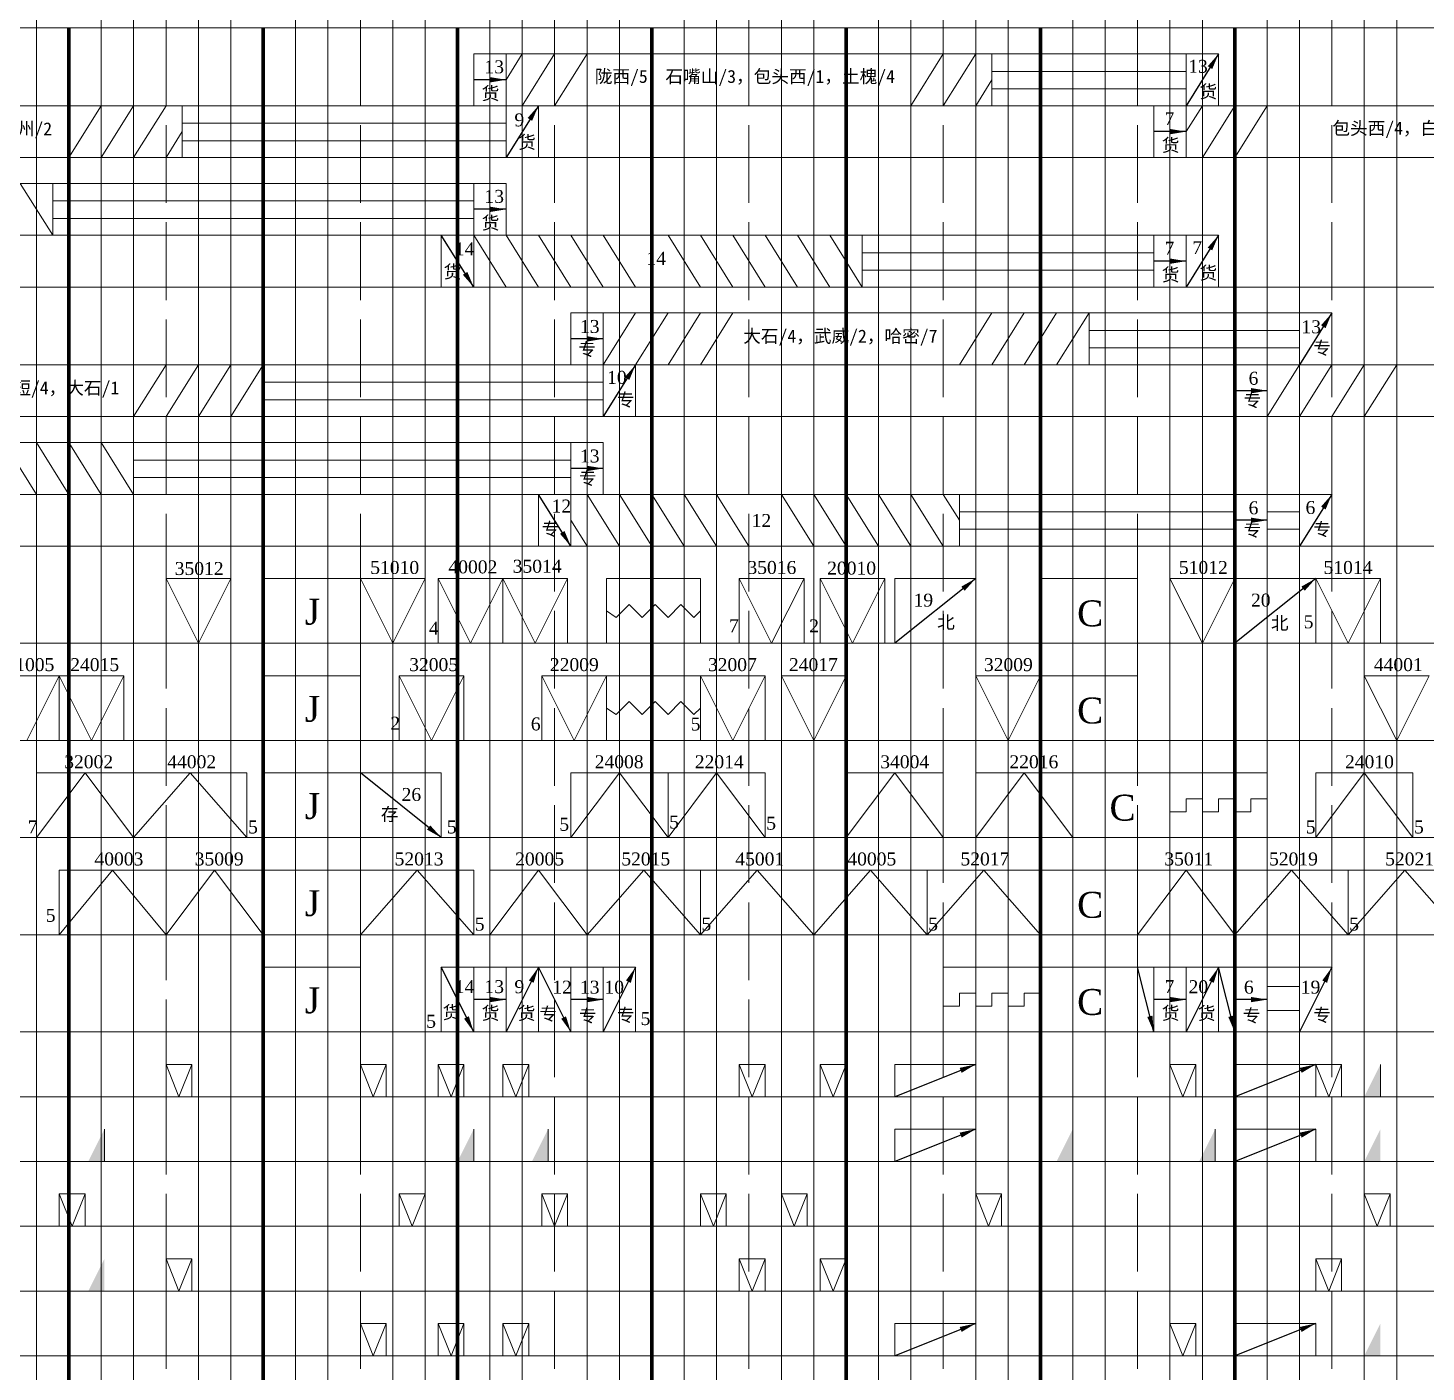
# Model space of a CAD drawing. Header units: millimetres. Extents: x 115 to 1075, y -349 to 784.
# Drawn here: x 618.7 to 834.5, y -141.5 to 66 of the extents above; entities that cross this region are included whole.
import ezdxf

# ---------------------------------------------------------------- set-up
doc = ezdxf.new("R2010")
doc.units = ezdxf.units.MM
doc.linetypes.add('ACAD_ISO02W100', pattern=[15, 12, -3])
for name, color, linetype, lineweight in [('十分格1', 3, 'Continuous', 20), ('十分格2', 3, 'ACAD_ISO02W100', 20), ('小时格1', 3, 'Continuous', 100), ('小时格2', 3, 'Continuous', 80)]:
    doc.layers.add(name, color=color, linetype=linetype, lineweight=lineweight)
doc.layers.add('文字', color=3, linetype='Continuous')
doc.dimstyles.new('ISO-25', dxfattribs={"dimtxt": 2.5, "dimasz": 2.5, "dimexe": 1.25, "dimexo": 0.625, "dimtad": 1, "dimdsep": 46, "dimtxsty": 'Standard', "dimcen": 2.5, "dimadec": 0, "dimazin": 0, "dimtfac": 1, "dimtmove": 0, "dimatfit": 3, "dimfxl": 1, "dimarcsym": 0})

msp = doc.modelspace()

# ---------------------------------------------------------------- hatches: boundary and pattern name
at = {"layer": '十分格2', "linetype": 'ByBlock'}
for points in [[(827.5, -99), (827.5, -94), (825, -99)], [(630.5, -109), (630.5, -104), (628, -109)], [(687.5, -109), (687.5, -104), (685, -109)], [(699, -109), (699, -104), (696.5, -109)], [(780, -109), (780, -104), (777.5, -109)], [(802, -109), (802, -104), (799.5, -109)], [(827.5, -109), (827.5, -104), (825, -109)], [(630.5, -129), (630.5, -124), (628, -129)], [(827.5, -139), (827.5, -134), (825, -139)]]:
    msp.add_hatch(color=0, dxfattribs=at).paths.add_polyline_path(points)

# ---------------------------------------------------------------- linework, layer by layer
at = {"layer": '十分格1'}
for p, q in [((620, 66), (620, 686)), ((630, 66), (630, 686)), ((635, 686), (635, 66)), ((645, 66), (645, 686)), ((650, 686), (650, 66)), ((660, 686), (660, 66)), ((665, 66), (665, 686)), ((675, 686), (675, 66)), ((680, 66), (680, 686)), ((690, 66), (690, 686)), ((695, 686), (695, 66)), ((705, 66), (705, 686)), ((710, 686), (710, 66)), ((720, 686), (720, 66)), ((725, 66), (725, 686)), ((735, 686), (735, 66)), ((740, 66), (740, 686)), ((750, 66), (750, 686)), ((755, 686), (755, 66)), ((765, 66), (765, 686)), ((770, 686), (770, 66)), ((780, 686), (780, 66)), ((785, 66), (785, 686)), ((795, 686), (795, 66)), ((800, 66), (800, 686)), ((810, 66), (810, 686)), ((815, 686), (815, 66)), ((825, 66), (825, 686)), ((830, 686), (830, 66)), ((620, 66), (620, -319)), ((630, 66), (630, -319)), ((635, 66), (635, -319)), ((645, 66), (645, -319)), ((650, 66), (650, -319)), ((660, 66), (660, -319)), ((665, 66), (665, -319)), ((675, 66), (675, -319)), ((680, 66), (680, -319)), ((690, 66), (690, -319)), ((695, 66), (695, -319)), ((705, 66), (705, -319)), ((710, 66), (710, -319)), ((720, 66), (720, -319)), ((725, 66), (725, -319)), ((735, 66), (735, -319)), ((740, 66), (740, -319)), ((750, 66), (750, -319)), ((755, 66), (755, -319)), ((765, 66), (765, -319)), ((770, 66), (770, -319)), ((780, 66), (780, -319)), ((785, 66), (785, -319)), ((795, 66), (795, -319)), ((800, 66), (800, -319)), ((810, 66), (810, -319)), ((815, 66), (815, -319)), ((825, 66), (825, -319)), ((830, 66), (830, -319))]:
    msp.add_line(p, q, dxfattribs=at)
at = {"layer": '十分格2'}
for p, q in [((640, 686), (640, 66)), ((670, 686), (670, 66)), ((700, 66), (700, 686)), ((730, 66), (730, 686)), ((760, 66), (760, 686)), ((790, 66), (790, 686)), ((820, 66), (820, 686)), ((640, 66), (640, -319)), ((670, 66), (670, -319)), ((700, 66), (700, -319)), ((730, 66), (730, -319)), ((760, 66), (760, -319)), ((790, 66), (790, -319)), ((820, 66), (820, -319)), ((760, 36), (760, -349))]:
    msp.add_line(p, q, dxfattribs=at)
at = {"layer": '十分格2', "color": 0, "linetype": 'ByBlock'}
for p, q in [((115, 66), (955, 66)), ((687.5, 54), (687.5, 62)), ((687.5, 62), (692.5, 62)), ((692.5, 62), (692.5, 54)), ((692.5, 62), (767.5, 62)), ((692.5, 58), (695, 62)), ((695, 54), (700, 62)), ((700, 54), (705, 62)), ((755, 54), (760, 62)), ((760, 54), (765, 62)), ((767.5, 62), (767.5, 54)), ((797.5, 62), (767.5, 62)), ((802.5, 62), (797.5, 62)), ((797.5, 62), (797.5, 54)), ((802.5, 54), (802.5, 62)), ((767.5, 56.6), (767.5, 59.3)), ((767.5, 59.3), (797.5, 59.3)), ((765, 54), (767.5, 58)), ((767.5, 54), (767.5, 56.6)), ((767.5, 56.6), (797.5, 56.6)), ((567.5, 54), (642.5, 54)), ((625, 46), (630, 54)), ((630, 46), (635, 54)), ((635, 46), (640, 54)), ((642.5, 54), (642.5, 46)), ((642.5, 54), (692.5, 54)), ((692.5, 54), (692.5, 46)), ((692.5, 54), (697.5, 54)), ((697.5, 54), (697.5, 46)), ((767.5, 54), (697.5, 54)), ((767.5, 54), (802.5, 54)), ((792.5, 46), (792.5, 54)), ((797.5, 46), (797.5, 54)), ((797.5, 54), (872.5, 54)), ((797.5, 50), (800, 54)), ((800, 46), (805, 54)), ((805, 46), (810, 54)), ((640, 46), (642.5, 50)), ((642.5, 48.6), (642.5, 51.3)), ((642.5, 51.3), (692.5, 51.3)), ((642.5, 46), (642.5, 48.6)), ((642.5, 48.6), (692.5, 48.6)), ((235, 46), (955, 46)), ((562.5, 42), (622.5, 42)), ((617.5, 42), (622.5, 34)), ((622.5, 42), (622.5, 34)), ((622.5, 42), (687.5, 42)), ((687.5, 42), (687.5, 34)), ((692.5, 42), (687.5, 42)), ((692.5, 34), (692.5, 42)), ((622.5, 36.6), (622.5, 39.3)), ((622.5, 39.3), (687.5, 39.3)), ((622.5, 34), (622.5, 36.6)), ((622.5, 36.6), (687.5, 36.6)), ((622.5, 34), (562.5, 34)), ((622.5, 34), (682.5, 34)), ((682.5, 34), (687.5, 34)), ((682.5, 34), (682.5, 26)), ((687.5, 34), (687.5, 26)), ((687.5, 34), (692.5, 34)), ((687.5, 34), (747.5, 34)), ((687.5, 34), (692.5, 26)), ((692.5, 34), (697.5, 26)), ((697.5, 34), (702.5, 26)), ((702.5, 34), (707.5, 26)), ((707.5, 34), (712.5, 26)), ((717.5, 34), (722.5, 26)), ((722.5, 34), (727.5, 26)), ((727.5, 34), (732.5, 26)), ((732.5, 34), (737.5, 26)), ((737.5, 34), (742.5, 26)), ((742.5, 34), (747.5, 26)), ((747.5, 34), (747.5, 26)), ((747.5, 34), (792.5, 34)), ((792.5, 34), (797.5, 34)), ((792.5, 34), (792.5, 26)), ((797.5, 34), (797.5, 26)), ((797.5, 34), (802.5, 34)), ((802.5, 34), (802.5, 26)), ((747.5, 28.6), (747.5, 31.3)), ((747.5, 31.3), (792.5, 31.3)), ((747.5, 26), (747.5, 28.6)), ((747.5, 28.6), (792.5, 28.6)), ((235, 26), (955, 26)), ((702.5, 14), (702.5, 22)), ((702.5, 22), (707.5, 22)), ((707.5, 22), (707.5, 14)), ((707.5, 22), (782.5, 22)), ((707.5, 14), (712.5, 22)), ((712.5, 14), (717.5, 22)), ((717.5, 14), (722.5, 22)), ((722.5, 14), (727.5, 22)), ((762.5, 14), (767.5, 22)), ((767.5, 14), (772.5, 22)), ((772.5, 14), (777.5, 22)), ((777.5, 14), (782.5, 22)), ((782.5, 22), (782.5, 14)), ((820, 22), (782.5, 22)), ((815, 22), (815, 14)), ((820, 14), (820, 22)), ((782.5, 16.6), (782.5, 19.3)), ((782.5, 19.3), (815, 19.3)), ((782.5, 14), (782.5, 16.6)), ((782.5, 16.6), (815, 16.6)), ((580, 14), (655, 14)), ((635, 6), (640, 14)), ((640, 6), (645, 14)), ((645, 6), (650, 14)), ((650, 6), (655, 14)), ((655, 14), (655, 6)), ((655, 14), (702.5, 14)), ((707.5, 14), (702.5, 14)), ((707.5, 14), (712.5, 14)), ((707.5, 14), (707.5, 6)), ((712.5, 14), (712.5, 6)), ((782.5, 14), (712.5, 14)), ((782.5, 14), (815, 14)), ((805, 6), (805, 14)), ((810, 14), (810, 6)), ((810, 14), (885, 14)), ((810, 6), (815, 14)), ((815, 14), (820, 14)), ((815, 6), (820, 14)), ((820, 6), (825, 14)), ((825, 6), (830, 14)), ((655, 8.6), (655, 11.3)), ((655, 11.3), (707.5, 11.3)), ((655, 6), (655, 8.6)), ((655, 8.6), (707.5, 8.6)), ((205, 6), (955, 6)), ((575, 2), (635, 2)), ((615, 2), (620, -6)), ((620, 2), (625, -6)), ((625, 2), (630, -6)), ((630, 2), (635, -6)), ((635, 2), (635, -6)), ((635, 2), (702.5, 2)), ((702.5, 2), (702.5, -6)), ((702.5, 2), (707.5, 2)), ((707.5, 2), (707.5, -6)), ((635, -3.4), (635, -0.7)), ((635, -0.7), (702.5, -0.7)), ((635, -6), (635, -3.4)), ((635, -3.4), (702.5, -3.4)), ((635, -6), (580, -6)), ((635, -6), (697.5, -6)), ((697.5, -14), (697.5, -6)), ((697.5, -6), (702.5, -6)), ((702.5, -6), (702.5, -14)), ((707.5, -6), (702.5, -6)), ((702.5, -6), (762.5, -6)), ((705, -6), (710, -14)), ((710, -6), (715, -14)), ((715, -6), (720, -14)), ((720, -6), (725, -14)), ((725, -6), (730, -14)), ((735, -6), (740, -14)), ((740, -6), (745, -14)), ((745, -6), (750, -14)), ((750, -6), (755, -14)), ((755, -6), (760, -14)), ((760, -6), (762.5, -10)), ((762.5, -6), (762.5, -14)), ((762.5, -6), (805, -6)), ((805, -6), (805, -14)), ((805, -6), (810, -6)), ((810, -6), (810, -14)), ((810, -6), (815, -6)), ((815, -6), (815, -14)), ((815, -6), (820, -6)), ((820, -6), (820, -14)), ((702.5, -10), (705, -14)), ((762.5, -11.4), (762.5, -8.7)), ((762.5, -8.7), (805, -8.7)), ((810, -11.4), (810, -8.7)), ((810, -8.7), (815, -8.7)), ((762.5, -14), (762.5, -11.4)), ((762.5, -11.4), (805, -11.4)), ((810, -14), (810, -11.4)), ((810, -11.4), (815, -11.4)), ((115, -14), (955, -14)), ((640, -29), (640, -19)), ((640, -19), (645, -29)), ((640, -19), (650, -19)), ((645, -29), (650, -19)), ((650, -19), (650, -29)), ((655, -29), (655, -19)), ((655, -19), (670, -19)), ((670, -29), (670, -19)), ((670, -19), (675, -29)), ((670, -19), (680, -19)), ((675, -29), (680, -19)), ((680, -19), (680, -29)), ((682, -29), (682, -19)), ((682, -19), (687, -29)), ((682, -19), (692, -19)), ((687, -29), (692, -19)), ((692, -19), (692, -29)), ((692, -19), (697, -29)), ((692, -19), (702, -19)), ((697, -29), (702, -19)), ((702, -19), (702, -29)), ((708, -29), (708, -19)), ((708, -19), (722.5, -19)), ((722.5, -29), (722.5, -19)), ((728.5, -29), (728.5, -19)), ((728.5, -19), (733.5, -29)), ((728.5, -19), (738.5, -19)), ((733.5, -29), (738.5, -19)), ((738.5, -19), (738.5, -29)), ((741, -29), (741, -19)), ((741, -19), (746, -29)), ((741, -19), (751, -19)), ((746, -29), (751, -19)), ((751, -19), (751, -29)), ((752.5, -29), (752.5, -19)), ((752.5, -19), (765, -19)), ((765, -19), (765, -29)), ((775, -29), (775, -19)), ((775, -19), (790, -19)), ((790, -19), (790, -29)), ((795, -29), (795, -19)), ((795, -19), (800, -29)), ((795, -19), (805, -19)), ((800, -29), (805, -19)), ((805, -29), (805, -19)), ((805, -19), (817.5, -19)), ((817.5, -19), (817.5, -29)), ((817.5, -19), (822.5, -29)), ((817.5, -19), (827.5, -19)), ((822.5, -29), (827.5, -19)), ((827.5, -19), (827.5, -29)), ((709.5, -25), (711.5, -23)), ((711.5, -23), (713.5, -25)), ((713.5, -25), (715.5, -23)), ((715.5, -23), (717.5, -25)), ((717.5, -25), (719.5, -23)), ((719.5, -23), (721.5, -25)), ((708, -24), (709.5, -25)), ((721.5, -25), (722.5, -24)), ((205, -29), (955, -29)), ((723, -29), (723, -29)), ((613.5, -34), (623.5, -34)), ((618.5, -44), (623.5, -34)), ((623.5, -34), (623.5, -44)), ((623.5, -34), (628.5, -44)), ((623.5, -34), (633.5, -34)), ((628.5, -44), (633.5, -34)), ((633.5, -34), (633.5, -44)), ((655, -44), (655, -34)), ((655, -34), (670, -34)), ((670, -44), (670, -34)), ((676, -44), (676, -34)), ((676, -34), (681, -44)), ((676, -34), (686, -34)), ((681, -44), (686, -34)), ((686, -34), (686, -44)), ((698, -44), (698, -34)), ((698, -34), (703, -44)), ((698, -34), (708, -34)), ((703, -44), (708, -34)), ((708, -34), (708, -44)), ((708, -34), (722.5, -34)), ((722.5, -44), (722.5, -34)), ((722.5, -34), (727.5, -44)), ((722.5, -34), (732.5, -34)), ((727.5, -44), (732.5, -34)), ((732.5, -34), (732.5, -44)), ((735, -44), (735, -34)), ((735, -34), (740, -44)), ((735, -34), (745, -34)), ((740, -44), (745, -34)), ((745, -34), (745, -44)), ((765, -44), (765, -34)), ((765, -34), (770, -44)), ((765, -34), (775, -34)), ((770, -44), (775, -34)), ((775, -34), (775, -44)), ((775, -34), (790, -34)), ((790, -34), (790, -44)), ((825, -44), (825, -34)), ((825, -34), (830, -44)), ((825, -34), (835, -34)), ((830, -44), (835, -34)), ((709.5, -40), (711.5, -38)), ((711.5, -38), (713.5, -40)), ((713.5, -40), (715.5, -38)), ((715.5, -38), (717.5, -40)), ((717.5, -40), (719.5, -38)), ((719.5, -38), (721.5, -40)), ((708, -39), (709.5, -40)), ((721.5, -40), (722.5, -39)), ((205, -44), (955, -44)), ((620, -59), (620, -49)), ((620, -59), (627.5, -49)), ((620, -49), (635, -49)), ((627.5, -49), (635, -59)), ((635, -49), (635, -59)), ((635, -49), (652.5, -49)), ((635, -59), (643.75, -49)), ((643.75, -49), (652.5, -59)), ((652.5, -49), (652.5, -59)), ((655, -59), (655, -49)), ((655, -49), (670, -49)), ((670, -59), (670, -49)), ((670, -49), (682.5, -49)), ((670, -59), (670, -49)), ((682.5, -49), (682.5, -59)), ((702.5, -59), (702.5, -49)), ((702.5, -49), (717.5, -49)), ((702.5, -59), (710, -49)), ((710, -49), (717.5, -59)), ((717.5, -49), (717.5, -59)), ((717.5, -49), (732.5, -49)), ((717.5, -59), (725, -49)), ((725, -49), (732.5, -59)), ((732.5, -49), (732.5, -59)), ((745, -59), (745, -49)), ((745, -49), (760, -49)), ((745, -59), (752.5, -49)), ((752.5, -49), (760, -59)), ((760, -49), (760, -59)), ((765, -59), (765, -49)), ((765, -49), (780, -49)), ((765, -59), (772.5, -49)), ((772.5, -49), (780, -59)), ((780, -49), (780, -59)), ((780, -49), (795, -49)), ((795, -49), (795, -59)), ((795, -49), (810, -49)), ((810, -49), (810, -59)), ((817.5, -59), (817.5, -49)), ((817.5, -49), (832.5, -49)), ((817.5, -59), (825, -49)), ((825, -49), (832.5, -59)), ((832.5, -49), (832.5, -59)), ((797.5, -55), (797.5, -53)), ((797.5, -53), (800, -53)), ((800, -53), (800, -55)), ((802.5, -55), (802.5, -53)), ((802.5, -53), (805, -53)), ((805, -53), (805, -55)), ((807.5, -55), (807.5, -53)), ((807.5, -53), (810, -53)), ((795, -55), (797.5, -55)), ((800, -55), (802.5, -55)), ((805, -55), (807.5, -55)), ((205, -59), (955, -59)), ((623.5, -74), (623.5, -64)), ((623.5, -64), (640, -64)), ((623.5, -74), (631.75, -64)), ((631.75, -64), (640, -74)), ((640, -64), (640, -74)), ((640, -64), (655, -64)), ((640, -74), (647.5, -64)), ((647.5, -64), (655, -74)), ((655, -64), (655, -74)), ((655, -64), (670, -64)), ((670, -74), (670, -64)), ((670, -64), (687.5, -64)), ((670, -74), (678.75, -64)), ((670, -74), (670, -64)), ((678.75, -64), (687.5, -74)), ((687.5, -64), (687.5, -74)), ((690, -74), (690, -64)), ((690, -64), (705, -64)), ((690, -74), (697.5, -64)), ((697.5, -64), (705, -74)), ((705, -64), (705, -74)), ((705, -64), (722.5, -64)), ((705, -74), (713.75, -64)), ((713.75, -64), (722.5, -74)), ((722.5, -64), (722.5, -74)), ((722.5, -64), (740, -64)), ((722.5, -74), (731.25, -64)), ((731.25, -64), (740, -74)), ((740, -64), (740, -74)), ((740, -74), (748.75, -64)), ((740, -64), (757.5, -64)), ((748.75, -64), (757.5, -74)), ((757.5, -64), (757.5, -74)), ((757.5, -64), (775, -64)), ((757.5, -74), (766.25, -64)), ((766.25, -64), (775, -74)), ((775, -64), (775, -74)), ((775, -64), (790, -64)), ((790, -74), (790, -64)), ((790, -64), (805, -64)), ((790, -74), (797.5, -64)), ((790, -64), (790, -74)), ((797.5, -64), (805, -74)), ((805, -64), (805, -74)), ((805, -64), (822.5, -64)), ((805, -74), (813.75, -64)), ((813.75, -64), (822.5, -74)), ((822.5, -64), (822.5, -74)), ((822.5, -74), (831.25, -64)), ((822.5, -64), (840, -64)), ((831.25, -64), (840, -74)), ((205, -74), (955, -74)), ((655, -89), (655, -79)), ((655, -79), (670, -79)), ((670, -89), (670, -79)), ((682.5, -89), (682.5, -79)), ((682.5, -79), (685, -79)), ((685, -79), (687.5, -79)), ((687.5, -79), (687.5, -89)), ((687.5, -79), (692.5, -79)), ((692.5, -79), (692.5, -89)), ((692.5, -79), (697.5, -79)), ((697.5, -79), (697.5, -89)), ((697.5, -79), (702.5, -79)), ((702.5, -79), (702.5, -89)), ((702.5, -79), (707.5, -79)), ((707.5, -79), (707.5, -89)), ((707.5, -79), (712.5, -79)), ((712.5, -79), (712.5, -89)), ((775, -79), (760, -79)), ((760, -79), (760, -89)), ((775, -89), (775, -79)), ((775, -79), (790, -79)), ((790, -79), (790, -89)), ((790, -79), (792.5, -79)), ((792.5, -79), (792.5, -89)), ((792.5, -79), (797.5, -79)), ((797.5, -79), (797.5, -89)), ((797.5, -79), (802.5, -79)), ((802.5, -79), (802.5, -89)), ((802.5, -79), (805, -79)), ((805, -79), (805, -89)), ((805, -79), (810, -79)), ((810, -79), (810, -89)), ((810, -79), (815, -79)), ((815, -79), (815, -89)), ((815, -79), (820, -79)), ((820, -79), (820, -89)), ((810, -85.7), (810, -82)), ((810, -82), (815, -82)), ((762.5, -85), (762.5, -83)), ((762.5, -83), (765, -83)), ((765, -83), (765, -85)), ((767.5, -85), (767.5, -83)), ((767.5, -83), (770, -83)), ((770, -83), (770, -85)), ((772.5, -85), (772.5, -83)), ((772.5, -83), (775, -83)), ((810, -85.7), (810, -84)), ((760, -89), (760, -85)), ((760, -85), (762.5, -85)), ((765, -85), (767.5, -85)), ((770, -85), (772.5, -85)), ((810, -89), (810, -85.7)), ((810, -85.7), (815, -85.7)), ((810, -89), (810, -87.4)), ((115, -89), (955, -89)), ((640, -99), (640, -94)), ((644, -94), (640, -94)), ((640, -94), (642, -99)), ((640, -99), (640, -94)), ((642, -99), (644, -94)), ((644, -99), (644, -94)), ((670, -99), (670, -94)), ((670, -94), (674, -94)), ((670, -94), (672, -99)), ((670, -99), (670, -94)), ((672, -99), (674, -94)), ((674, -94), (674, -99)), ((682, -99), (682, -94)), ((682, -94), (686, -94)), ((682, -99), (682, -94)), ((682, -94), (684, -99)), ((684, -99), (686, -94)), ((686, -94), (686, -99)), ((692, -99), (692, -94)), ((696, -94), (692, -94)), ((692, -94), (694, -99)), ((692, -94), (692, -99)), ((694, -99), (696, -94)), ((696, -99), (696, -94)), ((728.5, -99), (728.5, -94)), ((728.5, -94), (732.5, -94)), ((728.5, -94), (730.5, -99)), ((728.5, -99), (728.5, -94)), ((730.5, -99), (732.5, -94)), ((732.5, -94), (732.5, -99)), ((741, -99), (741, -94)), ((741, -94), (745, -94)), ((741, -94), (743, -99)), ((741, -94), (741, -99)), ((743, -99), (745, -94)), ((745, -94), (745, -99)), ((752.5, -99), (752.5, -94)), ((752.5, -94), (765, -94)), ((765, -94), (765, -99)), ((795, -99), (795, -94)), ((795, -94), (799, -94)), ((795, -94), (797, -99)), ((795, -99), (795, -94)), ((797, -99), (799, -94)), ((799, -94), (799, -99)), ((805, -99), (805, -94)), ((805, -99), (805, -94)), ((805, -94), (817.5, -94)), ((817.5, -94), (817.5, -99)), ((817.5, -99), (817.5, -94)), ((821.5, -94), (817.5, -94)), ((817.5, -94), (819.5, -99)), ((817.5, -99), (817.5, -94)), ((819.5, -99), (821.5, -94)), ((821.5, -99), (821.5, -94)), ((827.5, -99), (827.5, -94)), ((205, -99), (955, -99)), ((630.5, -109), (630.5, -104)), ((687.5, -109), (687.5, -104)), ((699, -109), (699, -104)), ((752.5, -109), (752.5, -104)), ((752.5, -104), (765, -104)), ((765, -104), (765, -109)), ((780, -109), (780, -104)), ((802, -109), (802, -104)), ((805, -104), (817.5, -104)), ((805, -109), (805, -104)), ((817.5, -104), (817.5, -109)), ((205, -109), (955, -109)), ((623.5, -119), (623.5, -114)), ((623.5, -114), (627.5, -114)), ((623.5, -114), (625.5, -119)), ((623.5, -119), (623.5, -114)), ((625.5, -119), (627.5, -114)), ((627.5, -114), (627.5, -119)), ((676, -119), (676, -114)), ((676, -114), (680, -114)), ((676, -119), (676, -114)), ((676, -114), (678, -119)), ((678, -119), (680, -114)), ((680, -114), (680, -119)), ((698, -119), (698, -114)), ((698, -114), (702, -114)), ((698, -114), (700, -119)), ((698, -119), (698, -114)), ((700, -119), (702, -114)), ((702, -114), (702, -119)), ((722.5, -119), (722.5, -114)), ((722.5, -114), (726.5, -114)), ((722.5, -114), (724.5, -119)), ((722.5, -119), (722.5, -114)), ((724.5, -119), (726.5, -114)), ((726.5, -114), (726.5, -119)), ((735, -119), (735, -114)), ((735, -114), (739, -114)), ((735, -114), (737, -119)), ((735, -119), (735, -114)), ((737, -119), (739, -114)), ((739, -114), (739, -119)), ((765, -119), (765, -114)), ((765, -114), (769, -114)), ((765, -114), (767, -119)), ((765, -119), (765, -114)), ((767, -119), (769, -114)), ((769, -114), (769, -119)), ((825, -119), (825, -114)), ((825, -114), (829, -114)), ((825, -114), (825, -119)), ((825, -114), (827, -119)), ((827, -119), (829, -114)), ((829, -114), (829, -119)), ((205, -119), (955, -119)), ((644, -124), (640, -124)), ((640, -124), (642, -129)), ((640, -129), (640, -124)), ((644, -124), (642, -129)), ((644, -129), (644, -124)), ((728.5, -124), (732.5, -124)), ((728.5, -124), (730.5, -129)), ((728.5, -129), (728.5, -124)), ((730.5, -129), (732.5, -124)), ((732.5, -124), (732.5, -129)), ((741, -124), (745, -124)), ((741, -124), (743, -129)), ((741, -124), (741, -129)), ((743, -129), (745, -124)), ((745, -124), (745, -129)), ((821.5, -124), (817.5, -124)), ((817.5, -124), (819.5, -129)), ((817.5, -129), (817.5, -124)), ((819.5, -129), (821.5, -124)), ((821.5, -129), (821.5, -124)), ((205, -129), (955, -129)), ((670, -134), (674, -134)), ((670, -134), (672, -139)), ((670, -139), (670, -134)), ((672, -139), (674, -134)), ((674, -134), (674, -139)), ((682, -134), (686, -134)), ((682, -134), (684, -139)), ((682, -139), (682, -134)), ((684, -139), (686, -134)), ((686, -134), (686, -139)), ((696, -134), (692, -134)), ((692, -134), (694, -139)), ((692, -139), (692, -134)), ((694, -139), (696, -134)), ((696, -139), (696, -134)), ((752.5, -139), (752.5, -134)), ((752.5, -134), (765, -134)), ((765, -134), (765, -139)), ((795, -134), (799, -134)), ((795, -134), (797, -139)), ((795, -139), (795, -134)), ((797, -139), (799, -134)), ((799, -134), (799, -139)), ((805, -139), (805, -134)), ((805, -134), (817.5, -134)), ((817.5, -134), (817.5, -139)), ((205, -139), (955, -139))]:
    msp.add_line(p, q, dxfattribs=at)
at = {"layer": '小时格1'}
msp.add_line((775, 66), (775, -319), dxfattribs=at)
at = {"layer": '小时格2'}
for p, q in [((625, 66), (625, -319)), ((655, 66), (655, -319)), ((685, 66), (685, -319)), ((715, 66), (715, -319)), ((745, 66), (745, -319)), ((775, 66), (775, 29.44)), ((805, 66), (805, -319))]:
    msp.add_line(p, q, dxfattribs=at)

# ---------------------------------------------------------------- texts
at = {"layer": '文字', "attachment_point": 1}
for s, insert, char_height, width in [('\\pt14;{\\fTimes New Roman|b0|i0|c0|p18;\\C0;13}', (689.16, 61), 2, 3.0872), ('\\pt14;{\\fTimes New Roman|b0|i0|c0|p18;\\C0;13}', (797.81, 61.08), 2, 4.1155), ('\\pt14;{\\fSimSun|b0|i0|c134|p2;\\C0;陇西/5，石嘴山/3，包头西/1，土槐/4}', (706.19, 59.52), 2, 52.9956), ('\\pt14;{\\fSimSun|b0|i0|c134|p2;\\C0;货}', (688.73, 56.91), 2, 1.9356), ('\\pt14;{\\fSimSun|b0|i0|c134|p2;\\C0;货}', (799.55, 57.18), 2, 1.9356), ('\\pt14;{\\fTimes New Roman|b0|i0|c0|p18;\\C0;9}', (693.79, 52.81), 2, 3.0872), ('\\pt14;{\\fTimes New Roman|b0|i0|c0|p18;\\C0;7}', (794.16, 53), 2, 3.0872), ('\\pt14;{\\fSimSun|b0|i0|c134|p2;\\C0;包头西/4，白市/2，白远/1}', (820.06, 51.52), 2, 52.9956), ('\\pt14;{\\fSimSun|b0|i0|c134|p2;\\C0;桑陇/2，社福/5，郑州/2}', (592.42, 51.43), 2, 33.1), ('\\pt14;{\\fSimSun|b0|i0|c134|p2;\\C0;货}', (694.36, 49.37), 2, 1.9356), ('\\pt14;{\\fSimSun|b0|i0|c134|p2;\\C0;货}', (793.73, 48.91), 2, 1.9356), ('\\pt14;{\\fTimes New Roman|b0|i0|c0|p18;\\C0;13}', (689.16, 41), 2, 3.0872), ('\\pt14;{\\fSimSun|b0|i0|c134|p2;\\C0;货}', (688.73, 36.91), 2, 1.9356), ('\\pt14;{\\fTimes New Roman|b0|i0|c0|p18;\\C0;14}', (684.59, 32.9), 2, 3.0872), ('\\pt14;{\\fTimes New Roman|b0|i0|c0|p18;\\C0;7}', (794.16, 33), 2, 3.0872), ('\\pt14;{\\fTimes New Roman|b0|i0|c0|p18;\\C0;7}', (798.45, 33.08), 2, 3.0872), ('\\pt14;{\\fTimes New Roman|b0|i0|c0|p18;\\C0;14}', (714.17, 31.43), 2, 4.1556), ('\\pt14;{\\fSimSun|b0|i0|c134|p2;\\C0;货}', (682.87, 29.36), 2, 1.9356), ('\\pt14;{\\fSimSun|b0|i0|c134|p2;\\C0;货}', (793.73, 28.91), 2, 1.9356), ('\\pt14;{\\fSimSun|b0|i0|c134|p2;\\C0;货}', (799.55, 29.18), 2, 1.9356), ('\\pt14;{\\fTimes New Roman|b0|i0|c0|p18;\\C0;13}', (703.91, 20.92), 2, 3.0872), ('\\pt14;{\\fSimSun|b0|i0|c134|p2;\\C0;大石/4，武威/2，哈密/7}', (729.11, 19.43), 2, 39.9852), ('\\pt14;{\\fTimes New Roman|b0|i0|c0|p18;\\C0;13}', (815.29, 20.87), 2, 3.0872), ('\\pt14;{\\fSimSun|b0|i0|c134|p2;\\C0;专}', (703.64, 17.4), 2, 1.9356), ('\\pt14;{\\fSimSun|b0|i0|c134|p2;\\C0;专}', (817.11, 17.6), 2, 1.9356), ('\\pt14;{\\fTimes New Roman|b0|i0|c0|p18;\\C0;10}', (708.1, 13.06), 2, 3.0872), ('\\pt14;{\\fSimSun|b0|i0|c134|p2;\\C0;海石湾/5，青短/4，大石/1}', (600.06, 11.43), 2, 39.9852), ('\\pt14;{\\fTimes New Roman|b0|i0|c0|p18;\\C0;6}', (807.14, 12.92), 2, 3.0872), ('\\pt14;{\\fSimSun|b0|i0|c134|p2;\\C0;专}', (709.61, 9.6), 2, 1.9356), ('\\pt14;{\\fSimSun|b0|i0|c134|p2;\\C0;专}', (806.36, 9.51), 2, 1.9356), ('\\pt14;{\\fTimes New Roman|b0|i0|c0|p18;\\C0;13}', (703.91, 0.92), 2, 3.0872), ('\\pt14;{\\fSimSun|b0|i0|c134|p2;\\C0;专}', (703.74, -2.51), 2, 1.9356), ('\\pt14;{\\fTimes New Roman|b0|i0|c0|p18;\\C0;12}', (699.52, -6.81), 2, 3.0872), ('\\pt14;{\\fTimes New Roman|b0|i0|c0|p18;\\C0;6}', (807.14, -7.08), 2, 3.0872), ('\\pt14;{\\fTimes New Roman|b0|i0|c0|p18;\\C0;6}', (815.93, -7.03), 2, 3.0872), ('\\pt14;{\\fSimSun|b0|i0|c134|p2;\\C0;专}', (697.98, -10.37), 2, 1.9356), ('\\pt14;{\\fTimes New Roman|b0|i0|c0|p18;\\C0;12}', (730.41, -9.04), 2, 3.0872), ('\\pt14;{\\fSimSun|b0|i0|c134|p2;\\C0;专}', (806.36, -10.49), 2, 1.9356), ('\\pt14;{\\fSimSun|b0|i0|c134|p2;\\C0;专}', (817.11, -10.4), 2, 1.9356), ('\\pt14;{\\fTimes New Roman|b0|i0|c0|p18;\\C0;35012}', (641.34, -16.45), 2, 10.9003), ('\\pt14;{\\fTimes New Roman|b0|i0|c0|p18;\\C0;51010}', (671.53, -16.29), 2, 10.9003), ('\\pt14;{\\fTimes New Roman|b0|i0|c0|p18;\\C0;40002}', (683.6, -16.2), 2, 10.9003), ('\\pt14;{\\fTimes New Roman|b0|i0|c0|p18;\\C0;35014}', (693.52, -16.1), 2, 10.9003), ('\\pt14;{\\fTimes New Roman|b0|i0|c0|p18;\\C0;35016}', (729.76, -16.29), 2, 10.9003), ('\\pt14;{\\fTimes New Roman|b0|i0|c0|p18;\\C0;20010}', (742.07, -16.39), 2, 10.9003), ('\\pt14;{\\fTimes New Roman|b0|i0|c0|p18;\\C0;51012}', (796.37, -16.29), 2, 10.9003), ('\\pt14;{\\fTimes New Roman|b0|i0|c0|p18;\\C0;51014}', (818.71, -16.29), 2, 10.9003), ('\\pt14;{\\fTimes New Roman|b0|i0|c0|p18;\\C0;19}', (755.41, -21.33), 2, 4.7289), ('\\pt14;{\\fTimes New Roman|b0|i0|c0|p18;\\C0;20}', (807.51, -21.33), 2, 4.7289), ('\\pt28;{\\fTimes New Roman|b0|i0|c0|p18;\\C0;J}', (661.44, -22.11), 4, 3.786), ('\\pt28;{\\fTimes New Roman|b0|i0|c0|p18;\\C0;C}', (780.66, -22.37), 4, 3.786), ('\\pt14;{\\fTimes New Roman|b0|i0|c0|p18;\\C0;4}', (680.58, -25.67), 2, 1.9356), ('\\pt14;{\\fTimes New Roman|b0|i0|c0|p18;\\C0;7}', (726.92, -25.29), 2, 1.9356), ('\\pt14;{\\fTimes New Roman|b0|i0|c0|p18;\\C0;2}', (739.3, -25.3), 2, 1.9356), ('\\pt14;{\\fSimSun|b0|i0|c134|p54;\\C0;北}', (759.05, -24.74), 2, 1.9356), ('\\pt14;{\\fSimSun|b0|i0|c134|p54;\\C0;北}', (810.58, -24.88), 2, 1.9356), ('\\pt14;{\\fTimes New Roman|b0|i0|c0|p18;\\C0;5}', (815.64, -24.68), 2, 1.9356), ('\\pt14;{\\fTimes New Roman|b0|i0|c0|p18;\\C0;51005}', (615.21, -31.29), 2, 10.9003), ('\\pt14;{\\fTimes New Roman|b0|i0|c0|p18;\\C0;24015}', (625.21, -31.29), 2, 10.9003), ('\\pt14;{\\fTimes New Roman|b0|i0|c0|p18;\\C0;32005}', (677.54, -31.29), 2, 10.9003), ('\\pt14;{\\fTimes New Roman|b0|i0|c0|p18;\\C0;22009}', (699.26, -31.29), 2, 10.9003), ('\\pt14;{\\fTimes New Roman|b0|i0|c0|p18;\\C0;32007}', (723.66, -31.29), 2, 10.9003), ('\\pt14;{\\fTimes New Roman|b0|i0|c0|p18;\\C0;24017}', (736.17, -31.29), 2, 10.9003), ('\\pt14;{\\fTimes New Roman|b0|i0|c0|p18;\\C0;32009}', (766.27, -31.29), 2, 10.9003), ('\\pt14;{\\fTimes New Roman|b0|i0|c0|p18;\\C0;44001}', (826.47, -31.29), 2, 10.9003), ('\\pt28;{\\fTimes New Roman|b0|i0|c0|p18;\\C0;J}', (661.44, -37.11), 4, 3.786), ('\\pt28;{\\fTimes New Roman|b0|i0|c0|p18;\\C0;C}', (780.66, -37.37), 4, 3.786), ('\\pt14;{\\fTimes New Roman|b0|i0|c0|p18;\\C0;2}', (674.63, -40.33), 2, 1.9356), ('\\pt14;{\\fTimes New Roman|b0|i0|c0|p18;\\C0;6}', (696.32, -40.44), 2, 1.9356), ('\\pt14;{\\fTimes New Roman|b0|i0|c0|p18;\\C0;5}', (721, -40.46), 2, 1.9356), ('\\pt14;{\\fTimes New Roman|b0|i0|c0|p18;\\C0;32002}', (624.28, -46.29), 2, 10.9003), ('\\pt14;{\\fTimes New Roman|b0|i0|c0|p18;\\C0;44002}', (640.19, -46.29), 2, 10.9003), ('\\pt14;{\\fTimes New Roman|b0|i0|c0|p18;\\C0;24008}', (706.18, -46.29), 2, 10.9003), ('\\pt14;{\\fTimes New Roman|b0|i0|c0|p18;\\C0;22014}', (721.64, -46.29), 2, 10.9003), ('\\pt14;{\\fTimes New Roman|b0|i0|c0|p18;\\C0;34004}', (750.27, -46.29), 2, 10.9003), ('\\pt14;{\\fTimes New Roman|b0|i0|c0|p18;\\C0;22016}', (770.21, -46.29), 2, 10.9003), ('\\pt14;{\\fTimes New Roman|b0|i0|c0|p18;\\C0;24010}', (822.02, -46.29), 2, 10.9003), ('\\pt14;{\\fTimes New Roman|b0|i0|c0|p18;\\C0;26}', (676.37, -51.33), 2, 4.7289), ('\\pt28;{\\fTimes New Roman|b0|i0|c0|p18;\\C0;J}', (661.44, -52.11), 4, 3.786), ('\\pt28;{\\fTimes New Roman|b0|i0|c0|p18;\\C0;C}', (785.66, -52.37), 4, 3.786), ('\\pt14;{\\fSimSun|b0|i0|c134|p2;\\C0;存}', (673.16, -54.38), 2, 1.9356), ('\\pt14;{\\fTimes New Roman|b0|i0|c0|p18;\\C0;5}', (700.72, -55.94), 2, 1.9356), ('\\pt14;{\\fTimes New Roman|b0|i0|c0|p18;\\C0;5}', (717.67, -55.59), 2, 1.9356), ('\\pt14;{\\fTimes New Roman|b0|i0|c0|p18;\\C0;5}', (732.67, -55.77), 2, 1.9356), ('\\pt14;{\\fTimes New Roman|b0|i0|c0|p18;\\C0;7}', (618.67, -56.35), 2, 1.9356), ('\\pt14;{\\fTimes New Roman|b0|i0|c0|p18;\\C0;5}', (652.67, -56.35), 2, 1.9356), ('\\pt14;{\\fTimes New Roman|b0|i0|c0|p18;\\C0;5}', (683.36, -56.35), 2, 1.9356), ('\\pt14;{\\fTimes New Roman|b0|i0|c0|p18;\\C0;5}', (815.97, -56.35), 2, 1.9356), ('\\pt14;{\\fTimes New Roman|b0|i0|c0|p18;\\C0;5}', (832.67, -56.35), 2, 1.9356), ('\\pt14;{\\fTimes New Roman|b0|i0|c0|p18;\\C0;40003}', (628.95, -61.29), 2, 10.9003), ('\\pt14;{\\fTimes New Roman|b0|i0|c0|p18;\\C0;35009}', (644.43, -61.29), 2, 10.9003), ('\\pt14;{\\fTimes New Roman|b0|i0|c0|p18;\\C0;52013}', (675.29, -61.29), 2, 10.9003), ('\\pt14;{\\fTimes New Roman|b0|i0|c0|p18;\\C0;20005}', (693.9, -61.29), 2, 10.9003), ('\\pt14;{\\fTimes New Roman|b0|i0|c0|p18;\\C0;52015}', (710.29, -61.29), 2, 10.9003), ('\\pt14;{\\fTimes New Roman|b0|i0|c0|p18;\\C0;45001}', (727.89, -61.29), 2, 10.9003), ('\\pt14;{\\fTimes New Roman|b0|i0|c0|p18;\\C0;40005}', (745.19, -61.29), 2, 10.9003), ('\\pt14;{\\fTimes New Roman|b0|i0|c0|p18;\\C0;52017}', (762.65, -61.29), 2, 10.9003), ('\\pt14;{\\fTimes New Roman|b0|i0|c0|p18;\\C0;35011}', (794.13, -61.29), 2, 10.9003), ('\\pt14;{\\fTimes New Roman|b0|i0|c0|p18;\\C0;52019}', (810.29, -61.29), 2, 10.9003), ('\\pt14;{\\fTimes New Roman|b0|i0|c0|p18;\\C0;52021}', (828.22, -61.29), 2, 10.9003), ('\\pt28;{\\fTimes New Roman|b0|i0|c0|p18;\\C0;J}', (661.44, -67.11), 4, 3.786), ('\\pt28;{\\fTimes New Roman|b0|i0|c0|p18;\\C0;C}', (780.66, -67.37), 4, 3.786), ('\\pt14;{\\fTimes New Roman|b0|i0|c0|p18;\\C0;5}', (621.43, -69.99), 2, 1.9356), ('\\pt14;{\\fTimes New Roman|b0|i0|c0|p18;\\C0;5}', (687.67, -71.35), 2, 1.9356), ('\\pt14;{\\fTimes New Roman|b0|i0|c0|p18;\\C0;5}', (722.67, -71.35), 2, 1.9356), ('\\pt14;{\\fTimes New Roman|b0|i0|c0|p18;\\C0;5}', (757.67, -71.35), 2, 1.9356), ('\\pt14;{\\fTimes New Roman|b0|i0|c0|p18;\\C0;5}', (822.67, -71.35), 2, 1.9356), ('\\pt14;{\\fTimes New Roman|b0|i0|c0|p18;\\C0;14}', (684.59, -81), 2, 3.0872), ('\\pt14;{\\fTimes New Roman|b0|i0|c0|p18;\\C0;13}', (689.16, -81), 2, 3.0872), ('\\pt14;{\\fTimes New Roman|b0|i0|c0|p18;\\C0;9}', (693.79, -81.01), 2, 3.0872), ('\\pt14;{\\fTimes New Roman|b0|i0|c0|p18;\\C0;12}', (699.63, -81.08), 2, 3.0872), ('\\pt14;{\\fTimes New Roman|b0|i0|c0|p18;\\C0;13}', (703.91, -81.08), 2, 3.0872), ('\\pt14;{\\fTimes New Roman|b0|i0|c0|p18;\\C0;10}', (707.69, -81.08), 2, 3.0872), ('\\pt14;{\\fTimes New Roman|b0|i0|c0|p18;\\C0;7}', (794.16, -81), 2, 3.0872), ('\\pt14;{\\fTimes New Roman|b0|i0|c0|p18;\\C0;20}', (797.87, -81.01), 2, 3.0872), ('\\pt14;{\\fTimes New Roman|b0|i0|c0|p18;\\C0;6}', (806.41, -81.08), 2, 3.0872), ('\\pt14;{\\fTimes New Roman|b0|i0|c0|p18;\\C0;19}', (815.19, -81.08), 2, 3.0872), ('\\pt28;{\\fTimes New Roman|b0|i0|c0|p18;\\C0;J}', (661.44, -82.11), 4, 3.786), ('\\pt28;{\\fTimes New Roman|b0|i0|c0|p18;\\C0;C}', (780.66, -82.37), 4, 3.786), ('\\pt14;{\\fSimSun|b0|i0|c134|p2;\\C0;货}', (682.7, -84.98), 2, 1.9356), ('\\pt14;{\\fSimSun|b0|i0|c134|p2;\\C0;货}', (688.73, -85.09), 2, 1.9356), ('\\pt14;{\\fSimSun|b0|i0|c134|p2;\\C0;货}', (694.29, -85.11), 2, 1.9356), ('\\pt14;{\\fSimSun|b0|i0|c134|p2;\\C0;专}', (697.64, -85.21), 2, 1.9356), ('\\pt14;{\\fSimSun|b0|i0|c134|p2;\\C0;专}', (703.74, -85.47), 2, 1.9356), ('\\pt14;{\\fSimSun|b0|i0|c134|p2;\\C0;专}', (709.61, -85.4), 2, 1.9356), ('\\pt14;{\\fTimes New Roman|b0|i0|c0|p18;\\C0;5}', (713.27, -85.93), 2, 1.9356), ('\\pt14;{\\fSimSun|b0|i0|c134|p2;\\C0;货}', (793.73, -85.09), 2, 1.9356), ('\\pt14;{\\fSimSun|b0|i0|c134|p2;\\C0;货}', (799.29, -85.11), 2, 1.9356), ('\\pt14;{\\fSimSun|b0|i0|c134|p2;\\C0;专}', (806.24, -85.47), 2, 1.9356), ('\\pt14;{\\fSimSun|b0|i0|c134|p2;\\C0;专}', (817.11, -85.4), 2, 1.9356), ('\\pt14;{\\fTimes New Roman|b0|i0|c0|p18;\\C0;5}', (680.17, -86.35), 2, 1.9356)]:
    msp.add_mtext(s, dxfattribs=dict(at, insert=insert, char_height=char_height, width=width))

# ---------------------------------------------------------------- leaders
at = {"layer": '十分格2', "color": 0, "linetype": 'ByBlock'}
for points in [[(802.5, 62), (797.5, 54)], [(692.5, 58), (687.5, 58)], [(697.5, 54), (692.5, 46)], [(797.5, 50), (792.5, 50)], [(692.5, 38), (687.5, 38)], [(687.5, 26), (682.5, 34)], [(802.5, 34), (797.5, 26)], [(797.5, 30), (792.5, 30)], [(820, 22), (815, 14)], [(707.5, 18), (702.5, 18)], [(712.5, 14), (707.5, 6)], [(810, 10), (805, 10)], [(707.5, -2), (702.5, -2)], [(702.5, -14), (697.5, -6)], [(820, -6), (815, -14)], [(810, -10), (805, -10)], [(765, -19), (752.5, -29)], [(817.5, -19), (805, -29)], [(682.5, -59), (670, -49)], [(687.5, -89), (682.5, -79)], [(697.5, -79), (692.5, -89)], [(702.5, -89), (697.5, -79)], [(712.5, -79), (707.5, -89)], [(792.5, -89), (790, -79)], [(802.5, -79), (797.5, -89)], [(805, -89), (802.5, -79)], [(820, -79), (815, -89)], [(692.5, -84), (687.5, -84)], [(707.5, -84), (702.5, -84)], [(797.5, -84), (792.5, -84)], [(810, -84), (805, -84)], [(765, -94), (752.5, -99)], [(817.5, -94), (805, -99)], [(765, -104), (752.5, -109)], [(817.5, -104), (805, -109)], [(765, -134), (752.5, -139)], [(817.5, -134), (805, -139)]]:
    msp.add_leader(points, dimstyle='ISO-25', override={"dimgap": 0.625, "dimtad": 0, "dimdec": 4, "dimtdec": 4, "dimfrac": 2}, dxfattribs=at)

doc.saveas('drawing.dxf')
